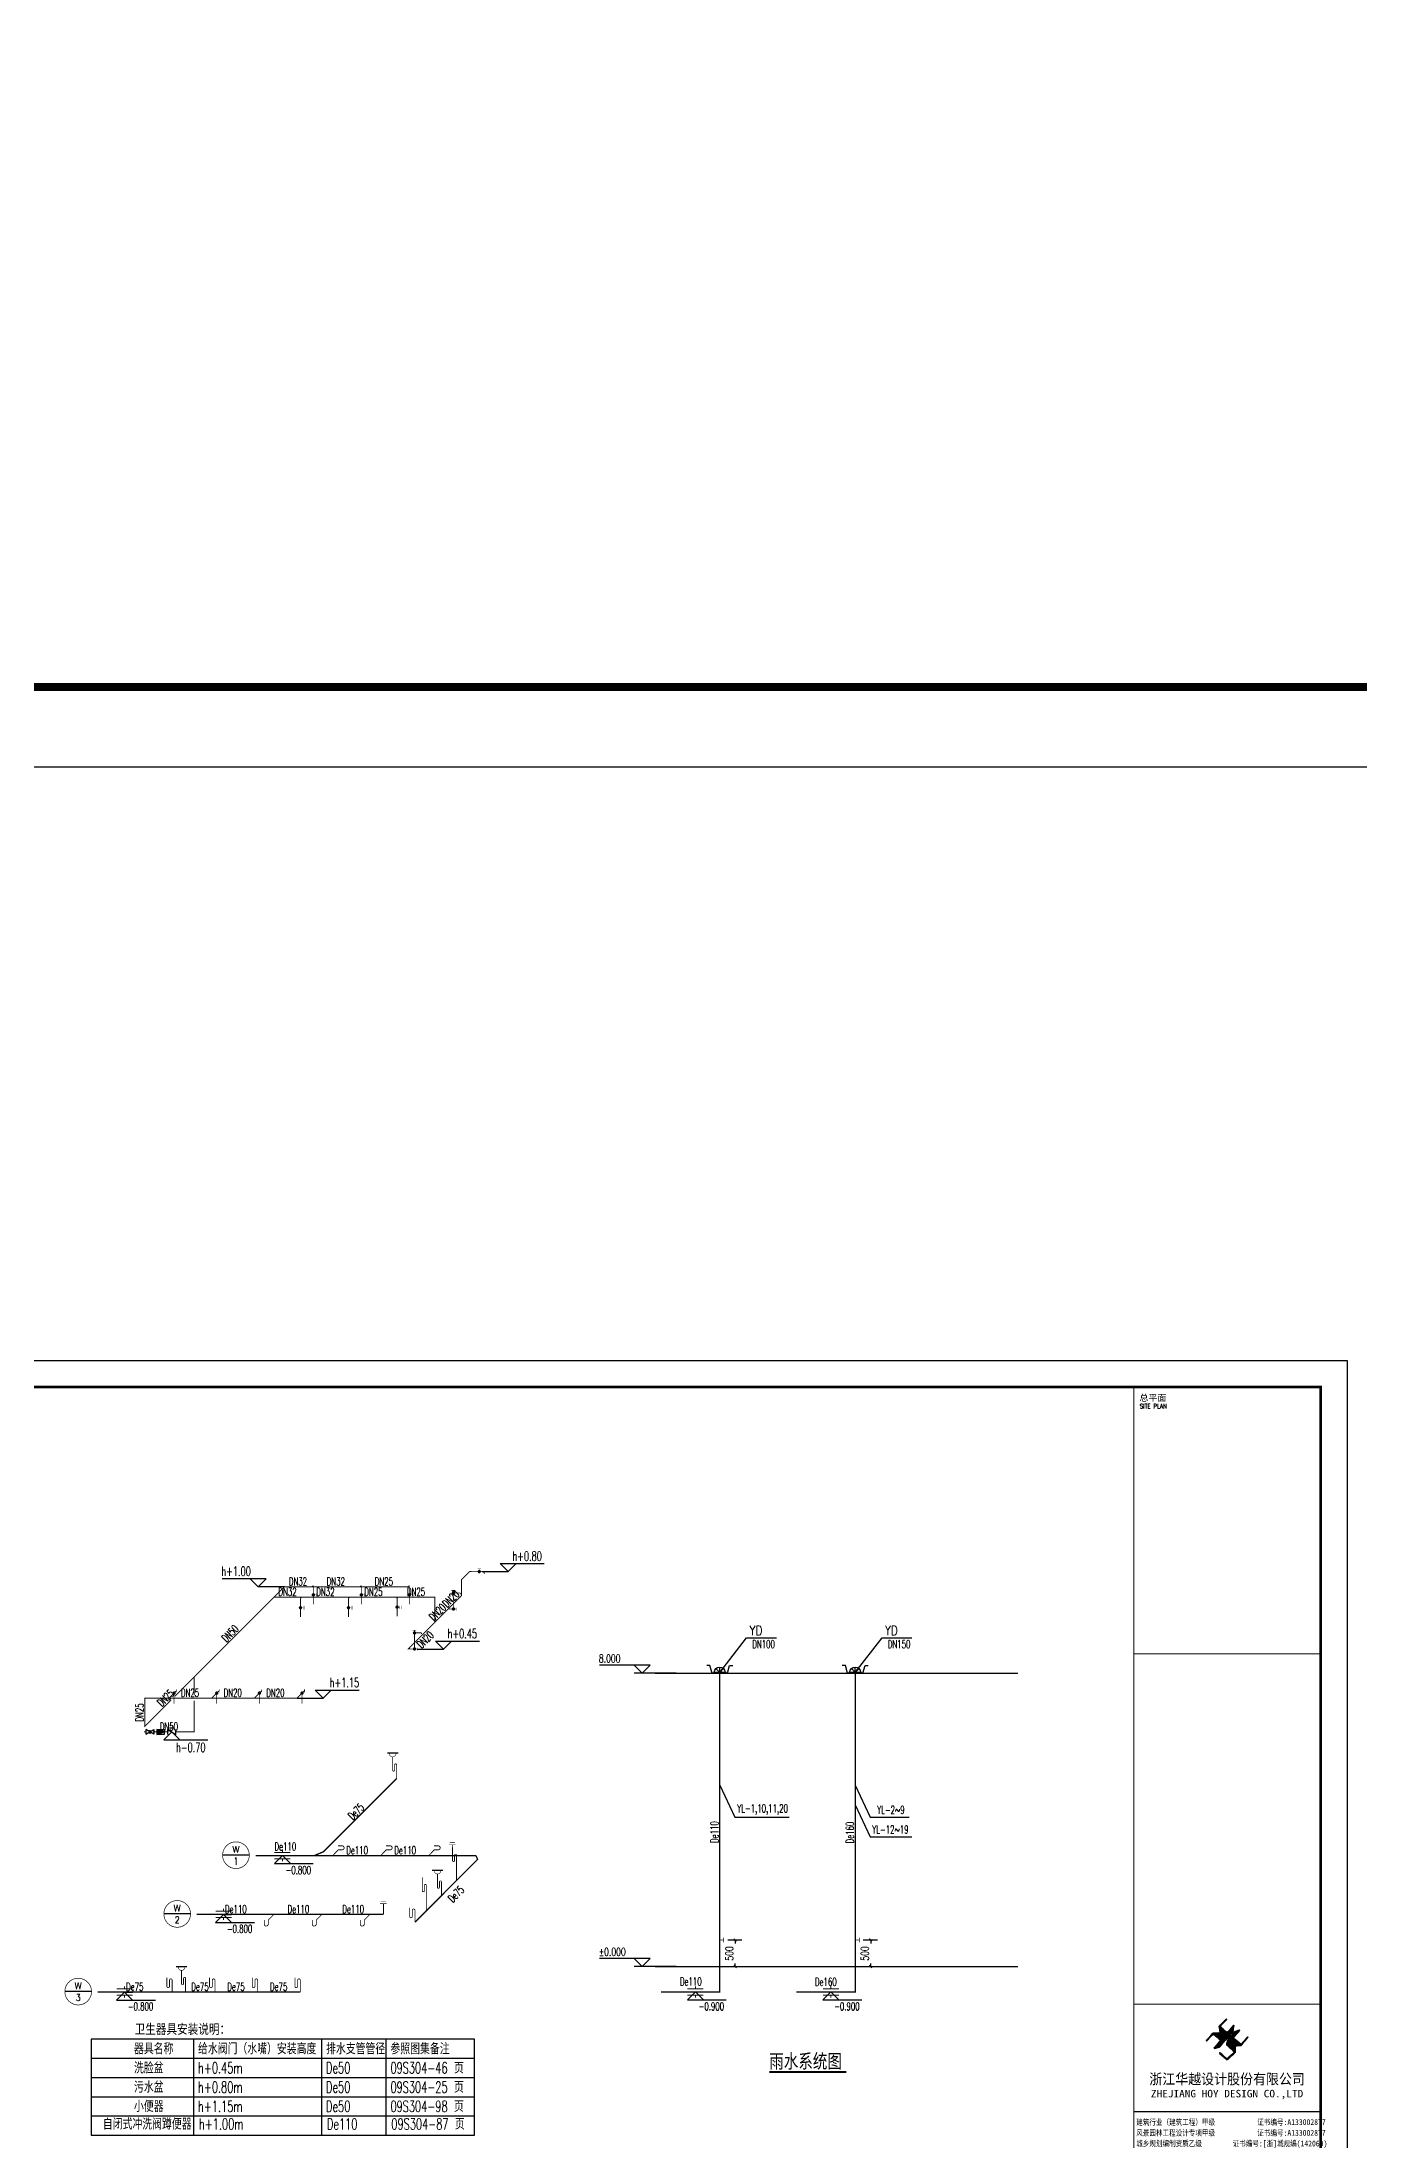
# Model space of a CAD drawing. Extents: x -440213 to 892209, y -122574 to 646408.
# Drawn here: x 777 to 25463, y 184358 to 223688 of the extents above; entities that cross this region are included whole.
import ezdxf
from ezdxf.enums import TextEntityAlignment as Align

# ---------------------------------------------------------------- set-up
doc = ezdxf.new("R2010")
doc.units = 0
doc.header["$LTSCALE"] = 1000
doc.header["$MEASUREMENT"] = 0
doc.layers.get('Defpoints').update_dxf_attribs({"color": 250})
for name, color, linetype in [('0-建筑立面', 255, 'Continuous'), ('DIM_ELEV', 171, 'Continuous'), ('DIM_SYMB', 171, 'Continuous'), ('DIM_污水', 3, 'Continuous'), ('DIM_消防', 3, 'Continuous'), ('DIM_给水', 3, 'Continuous'), ('DIM_雨水', 3, 'Continuous'), ('EQUIP_地漏', 7, 'Continuous'), ('EQUIP_污水', 7, 'Continuous'), ('EQUIP_给水', 7, 'Continuous'), ('EQUIP_雨水斗', 7, 'Continuous'), ('PIPE-污水', 2, 'Continuous'), ('PIPE-给水', 3, 'Continuous'), ('PIPE-雨水', 4, 'Continuous'), ('PUB_TEXT', 7, 'Continuous'), ('PUB_TITLE', 171, 'Continuous'), ('S_WALL', 9, 'Continuous'), ('TEXT_污水', 7, 'Continuous'), ('TEXT_给水', 7, 'Continuous'), ('TEXT_雨水', 7, 'Continuous'), ('TK', 4, 'Continuous'), ('TWT_DIM', 3, 'Continuous'), ('TWT_TAB', 7, 'Continuous'), ('TWT_TEXT', 7, 'Continuous'), ('VALVE_污水', 7, 'Continuous'), ('VALVE_给水', 7, 'Continuous'), ('VALVE_雨水', 7, 'Continuous')]:
    doc.layers.add(name, color=color, linetype=linetype)
doc.styles.add('-宋体', font='', dxfattribs={"width": 0.8})
doc.styles.add('_TCH_DIM', font='SIMPLEX', dxfattribs={"bigfont": 'GBCBIG'})
doc.styles.add('_TCH_DIM_T3', font='SIMPLEX', dxfattribs={"width": 0.705882, "bigfont": 'GBCBIG'})
doc.styles.add('_TWT_CIRCLE', font='COMPLEX', dxfattribs={"width": 1.1, "height": 3, "bigfont": 'HZTXT'})
doc.styles.add('_TWT_DIM_ELE', font='SIMPLEX', dxfattribs={"width": 0.8, "height": 3, "bigfont": 'HZTXT'})
doc.styles.add('_TWT_PIPEDN', font='SIMPLEX', dxfattribs={"width": 0.8, "height": 3, "bigfont": 'HZTXT'})
doc.styles.add('_TWT_SERIAL', font='COMPLEX', dxfattribs={"width": 0.8, "height": 3, "bigfont": 'HZTXT'})
doc.styles.add('HT', font='simhei.ttf', dxfattribs={"width": 0.8})
doc.styles.add('HZ', font='rs', dxfattribs={"width": 0.8, "bigfont": 'hztxt'})
doc.styles.add('ROMANS', font='romans__.ttf', dxfattribs={"width": 0.65, "height": 231.275})
doc.styles.add('TK-LG-B', font='', dxfattribs={"width": 0.75})
doc.styles.add('图签宋体', font='', dxfattribs={"height": 300})
doc.styles.add('图签黑体', font='simhei.ttf', dxfattribs={"height": 550})
doc.styles.get('-宋体').set_extended_font_data('SimSun')
doc.styles.get('TK-LG-B').set_extended_font_data('SimSun')
doc.styles.get('图签宋体').set_extended_font_data('NSimSun')
doc.dimstyles.new('_TWT_ARCH&&50', dxfattribs={"dimtxt": 148.75, "dimasz": 50, "dimexe": 125, "dimexo": 150, "dimgap": 50, "dimtad": 1, "dimdec": 0, "dimzin": 0, "dimdsep": 46, "dimtxsty": '_TCH_DIM_T3', "dimblk": 'ARCHTICK', "dimcen": 0.09, "dimclrt": 7, "dimazin": 2, "dimtfac": 1, "dimtdec": 0, "dimtix": 1, "dimtmove": 2, "dimatfit": 3, "dimfxl": 0, "dimtolj": 1, "dimtzin": 0, "dimarcsym": 0})

# ---------------------------------------------------------------- blocks, each defined once
blk = doc.blocks.new('$ATTACHMENT$00000073')
at = {"const_width": 20}
for points in [[(0, 0), (150, 0)], [(150, 90), (150, -90)]]:
    blk.add_lwpolyline(points, dxfattribs=at)
blk = doc.blocks.new('2012_0718_145648')
at = {"linetype": 'ByBlock'}
for p, q in [((-368, 285), (-487, 285)), ((-288, 0), (-368, 285)), ((-288, 0), (288, 0)), ((-240, 32), (240, 32)), ((0, 32), (-141, 174)), ((0, 32), (0, 232)), ((0, 32), (141, 174)), ((288, 0), (368, 285)), ((368, 285), (487, 285))]:
    blk.add_line(p, q, dxfattribs=at)
blk.add_arc((3, 32), 200, 0, 180, dxfattribs=at)
blk = doc.blocks.new('$VALVE$00000553')
at = {"const_width": 30}
for points in [[(0, 100), (-250, 100), (-250, 100)], [(0, 100), (0, 175)], [(0, 100), (250, 100), (250, 100)], [(-250, -100), (-250, -100), (0, -100)], [(250, -100), (250, -100), (0, -100)], [(0, -175), (0, -100)]]:
    blk.add_lwpolyline(points, dxfattribs=at)
blk = doc.blocks.new('_ArchTick')
at = {"color": 0, "linetype": 'ByBlock', "const_width": 0.4}
blk.add_lwpolyline([(-0.5, -0.5), (0.5, 0.5)], dxfattribs=at)
blk = doc.blocks.new('*D412')
at = {"layer": 'Defpoints', "color": 0}
for p in [(563175, 103100), (563464, 103100), (563175, 102600)]:
    blk.add_point(p, dxfattribs=at)
at = {"layer": 'TWT_DIM', "color": 0, "lineweight": -2}
for p, q in [((563325, 103100), (563589, 103100)), ((563464, 103100), (563464, 103031)), ((563464, 102600), (563464, 102661)), ((563325, 102600), (563589, 102600))]:
    blk.add_line(p, q, dxfattribs=at)
at = {"layer": 'TWT_DIM', "color": 0, "lineweight": -2, "xscale": 50, "yscale": 50, "zscale": 50}
for p, rotation in [((563464, 103100), 90), ((563464, 102600), 270)]:
    blk.add_blockref('_ArchTick', p, dxfattribs=dict(at, rotation=rotation))
at = {"layer": 'TWT_DIM', "color": 7, "insert": (563355, 102846), "char_height": 148.8, "attachment_point": 5, "rotation": 90, "style": '_TCH_DIM_T3'}
blk.add_mtext('\\A1;500', dxfattribs=at)
blk = doc.blocks.new('*D413')
at = {"layer": 'Defpoints', "color": 0}
for p in [(565715, 103100), (566004, 103100), (565715, 102600)]:
    blk.add_point(p, dxfattribs=at)
at = {"layer": 'TWT_DIM', "color": 0, "lineweight": -2}
for p, q in [((565865, 103100), (566129, 103100)), ((566004, 103100), (566004, 103031)), ((566004, 102600), (566004, 102661)), ((565865, 102600), (566129, 102600))]:
    blk.add_line(p, q, dxfattribs=at)
at = {"layer": 'TWT_DIM', "color": 0, "lineweight": -2, "xscale": 50, "yscale": 50, "zscale": 50}
for p, rotation in [((566004, 103100), 90), ((566004, 102600), 270)]:
    blk.add_blockref('_ArchTick', p, dxfattribs=dict(at, rotation=rotation))
at = {"layer": 'TWT_DIM', "color": 7, "insert": (565895, 102846), "char_height": 148.8, "attachment_point": 5, "rotation": 90, "style": '_TCH_DIM_T3'}
blk.add_mtext('\\A1;500', dxfattribs=at)
blk = doc.blocks.new('GeYuanFrame_47761212', base_point=(20.09, 4.53))
at = {"layer": 'TK'}
blk.add_lwpolyline([(20.09, 4.53), (20.09, 598.53), (861.09, 598.53), (861.09, 4.53)], close=True, dxfattribs=at)
at = {"layer": 'TK', "const_width": 1}
blk.add_lwpolyline([(45.09, 588.53), (851.09, 588.53), (851.09, 14.53), (45.09, 14.53)], close=True, dxfattribs=at)
blk = doc.blocks.new('A$C053D6479')
at = {"layer": 'PUB_TITLE'}
h = blk.add_hatch(color=256, dxfattribs=at)
h.dxf.hatch_style = 1
edge = h.paths.add_edge_path()
edge.add_spline(control_points=[(1026, 827), (1105, 920), (1188, 1008), (1266, 1102)], knot_values=[13, 13, 13, 13, 14, 14, 14, 14], degree=3, periodic=0)
edge.add_spline(control_points=[(1266, 1102), (1258, 1111), (1249, 1119), (1239, 1116)], knot_values=[12, 12, 12, 12, 13, 13, 13, 13], degree=3, periodic=0)
edge.add_spline(control_points=[(1239, 1116), (1210, 1107), (1179, 1092), (1144, 1077)], knot_values=[11, 11, 11, 11, 12, 12, 12, 12], degree=3, periodic=0)
edge.add_spline(control_points=[(1144, 1077), (1109, 1063), (1069, 1053), (1047, 1038)], knot_values=[10, 10, 10, 10, 11, 11, 11, 11], degree=3, periodic=0)
edge.add_spline(control_points=[(1047, 1038), (1028, 1026), (1007, 992), (991, 972)], knot_values=[9, 9, 9, 9, 10, 10, 10, 10], degree=3, periodic=0)
edge.add_spline(control_points=[(991, 972), (942, 913), (899, 868), (849, 810)], knot_values=[8, 8, 8, 8, 9, 9, 9, 9], degree=3, periodic=0)
edge.add_spline(control_points=[(849, 810), (842, 801), (822, 776), (822, 775)], knot_values=[7, 7, 7, 7, 8, 8, 8, 8], degree=3, periodic=0)
edge.add_spline(control_points=[(822, 775), (823, 771), (848, 752), (859, 744)], knot_values=[6, 6, 6, 6, 7, 7, 7, 7], degree=3, periodic=0)
edge.add_spline(control_points=[(859, 744), (949, 670), (1035, 592), (1122, 521)], knot_values=[5, 5, 5, 5, 6, 6, 6, 6], degree=3, periodic=0)
edge.add_spline(control_points=[(1122, 521), (1153, 527), (1185, 530), (1217, 533)], knot_values=[4, 4, 4, 4, 5, 5, 5, 5], degree=3, periodic=0)
edge.add_spline(control_points=[(1217, 533), (1246, 535), (1293, 532), (1316, 542)], knot_values=[3, 3, 3, 3, 4, 4, 4, 4], degree=3, periodic=0)
edge.add_spline(control_points=[(1316, 542), (1327, 547), (1338, 565), (1349, 579)], knot_values=[2, 2, 2, 2, 3, 3, 3, 3], degree=3, periodic=0)
edge.add_spline(control_points=[(1349, 579), (1423, 670), (1507, 759), (1572, 848)], knot_values=[1, 1, 1, 1, 2, 2, 2, 2], degree=3, periodic=0)
edge.add_spline(control_points=[(1572, 848), (1564, 852), (1561, 861), (1551, 862)], knot_values=[0, 0, 0, 0, 1, 1, 1, 1], degree=3, periodic=0)
edge.add_spline(control_points=[(1551, 862), (1469, 769), (1393, 671), (1310, 579)], knot_values=[15, 15, 15, 15, 16, 16, 16, 16], degree=3, periodic=0)
edge.add_spline(control_points=[(1310, 579), (1216, 662), (1118, 742), (1026, 827)], knot_values=[14, 14, 14, 14, 15, 15, 15, 15], degree=3, periodic=0)
at = {"layer": 'TK'}
h = blk.add_hatch(color=256, dxfattribs=at)
h.dxf.hatch_style = 2
edge = h.paths.add_edge_path()
edge.add_spline(control_points=[(366, 894), (366, 894), (366, 894), (270, 970), (183, 883), (101, 791), (16, 703), (-18, 714), (9, 735), (28, 755), (103, 838), (192, 930), (266, 1005), (319, 1009), (387, 1005), (442, 1007), (456, 1008), (472, 1011), (485, 1007), (507, 1000), (534, 967), (555, 949), (624, 891), (699, 833), (760, 773), (689, 691), (614, 604), (539, 517), (529, 505), (516, 487), (506, 482), (492, 475), (469, 472), (452, 467), (416, 456), (383, 448), (342, 438), (323, 433), (297, 422), (293, 440), (291, 452), (313, 470), (322, 480), (400, 566), (477, 652), (553, 736), (460, 815), (366, 894)], knot_values=[0, 0, 0, 0, 0.005, 0.01, 1, 1, 1, 2, 2, 2, 3, 3, 3, 4, 4, 4, 5, 5, 5, 6, 6, 6, 7, 7, 7, 8, 8, 8, 9, 9, 9, 10, 10, 10, 11, 11, 11, 12, 12, 12, 13, 13, 13, 14, 14, 14, 15, 15, 15, 15], degree=3, periodic=0)
h = blk.add_hatch(color=256, dxfattribs=at)
h.dxf.hatch_style = 2
edge = h.paths.add_edge_path()
edge.add_spline(control_points=[(728, 856), (728, 856), (728, 856), (719, 864), (651, 922), (580, 978), (514, 1036), (509, 1106), (488, 1176), (479, 1247), (570, 1343), (663, 1436), (758, 1526), (764, 1523), (768, 1518), (774, 1515), (693, 1422), (599, 1343), (520, 1249), (607, 1171), (698, 1096), (789, 1021), (874, 1109), (950, 1206), (1031, 1298), (1066, 1286), (1054, 1262), (1045, 1224), (1036, 1188), (1031, 1158), (1024, 1121), (1020, 1104), (1017, 1085), (1012, 1071), (1004, 1052), (976, 1026), (956, 1003), (906, 946), (866, 899), (814, 839), (806, 829), (789, 806), (787, 806), (777, 804), (728, 856)], knot_values=[0, 0, 0, 0, 0.005, 0.01, 1, 1, 1, 2, 2, 2, 3, 3, 3, 4, 4, 4, 5, 5, 5, 6, 6, 6, 7, 7, 7, 8, 8, 8, 9, 9, 9, 10, 10, 10, 11, 11, 11, 12, 12, 12, 13, 13, 13, 14, 14, 14, 14], degree=3, periodic=0)
h = blk.add_hatch(color=256, dxfattribs=at)
h.dxf.hatch_style = 2
edge = h.paths.add_edge_path()
edge.add_spline(control_points=[(511, 261), (511, 261), (511, 261), (516, 267), (609, 192), (696, 111), (785, 33), (883, 118), (977, 208), (1070, 298), (992, 373), (892, 456), (803, 534), (791, 544), (768, 561), (766, 569), (761, 588), (776, 634), (780, 655), (785, 690), (788, 721), (795, 746), (897, 661), (998, 576), (1097, 490), (1100, 425), (1106, 361), (1107, 294), (1018, 207), (925, 121), (830, 33), (818, 21), (800, 0), (787, 0), (768, -1), (725, 49), (712, 60), (662, 103), (616, 143), (568, 186), (545, 207), (518, 224), (499, 250), (501, 259), (511, 261)], knot_values=[0, 0, 0, 0, 0.005, 0.01, 1, 1, 1, 2, 2, 2, 3, 3, 3, 4, 4, 4, 5, 5, 5, 6, 6, 6, 7, 7, 7, 8, 8, 8, 9, 9, 9, 10, 10, 10, 11, 11, 11, 12, 12, 12, 13, 13, 13, 14, 14, 14, 14], degree=3, periodic=0)
for points, knots in [([(555, 949), (624, 891), (699, 833), (760, 773), (689, 691), (614, 604), (539, 517), (529, 505), (516, 487), (506, 482), (492, 475), (469, 472), (452, 467), (416, 456), (383, 448), (342, 438), (323, 433), (297, 422), (293, 440), (291, 452), (313, 470), (322, 480), (400, 566), (477, 652), (553, 736), (460, 815), (366, 894), (270, 970), (183, 883), (101, 791), (16, 703), (-18, 714), (9, 735), (28, 755), (103, 838), (192, 930), (266, 1005), (319, 1009), (387, 1005), (442, 1007), (456, 1008), (472, 1011), (485, 1007), (507, 1000), (534, 967), (555, 949)], [0, 0, 0, 0, 1, 1, 1, 2, 2, 2, 3, 3, 3, 4, 4, 4, 5, 5, 5, 6, 6, 6, 7, 7, 7, 8, 8, 8, 9, 9, 9, 10, 10, 10, 11, 11, 11, 12, 12, 12, 13, 13, 13, 14, 14, 14, 15, 15, 15, 15]), ([(1031, 1298), (1066, 1286), (1054, 1262), (1045, 1224), (1036, 1188), (1031, 1158), (1024, 1121), (1020, 1104), (1017, 1085), (1012, 1071), (1004, 1052), (976, 1026), (956, 1003), (906, 946), (866, 899), (814, 839), (806, 829), (789, 806), (787, 806), (777, 804), (728, 856), (719, 864), (651, 922), (580, 978), (514, 1036), (509, 1106), (488, 1176), (479, 1247), (570, 1343), (663, 1436), (758, 1526), (764, 1523), (768, 1518), (774, 1515), (693, 1422), (599, 1343), (520, 1249), (607, 1171), (698, 1096), (789, 1021), (874, 1109), (950, 1206), (1031, 1298)], [0, 0, 0, 0, 1, 1, 1, 2, 2, 2, 3, 3, 3, 4, 4, 4, 5, 5, 5, 6, 6, 6, 7, 7, 7, 8, 8, 8, 9, 9, 9, 10, 10, 10, 11, 11, 11, 12, 12, 12, 13, 13, 13, 14, 14, 14, 14]), ([(1551, 862), (1561, 861), (1564, 852), (1572, 848), (1507, 759), (1423, 670), (1349, 579), (1338, 565), (1327, 547), (1316, 542), (1293, 532), (1246, 535), (1217, 533), (1185, 530), (1153, 527), (1122, 521), (1035, 592), (949, 670), (859, 744), (848, 752), (823, 771), (822, 775), (822, 776), (842, 801), (849, 810), (899, 868), (942, 913), (991, 972), (1007, 992), (1028, 1026), (1047, 1038), (1069, 1053), (1109, 1063), (1144, 1077), (1179, 1092), (1210, 1107), (1239, 1116), (1249, 1119), (1258, 1111), (1266, 1102), (1188, 1008), (1105, 920), (1026, 827), (1118, 742), (1216, 662), (1310, 579), (1393, 671), (1469, 769), (1551, 862)], [0, 0, 0, 0, 1, 1, 1, 2, 2, 2, 3, 3, 3, 4, 4, 4, 5, 5, 5, 6, 6, 6, 7, 7, 7, 8, 8, 8, 9, 9, 9, 10, 10, 10, 11, 11, 11, 12, 12, 12, 13, 13, 13, 14, 14, 14, 15, 15, 15, 16, 16, 16, 16]), ([(1097, 490), (1100, 425), (1106, 361), (1107, 294), (1018, 207), (925, 121), (830, 33), (818, 21), (800, 0), (787, 0), (768, -1), (725, 49), (712, 60), (662, 103), (616, 143), (568, 186), (545, 207), (518, 224), (499, 250), (501, 259), (511, 261), (516, 267), (609, 192), (696, 111), (785, 33), (883, 118), (977, 208), (1070, 298), (992, 373), (892, 456), (803, 534), (791, 544), (768, 561), (766, 569), (761, 588), (776, 634), (780, 655), (785, 690), (788, 721), (795, 746), (897, 661), (998, 576), (1097, 490)], [0, 0, 0, 0, 1, 1, 1, 2, 2, 2, 3, 3, 3, 4, 4, 4, 5, 5, 5, 6, 6, 6, 7, 7, 7, 8, 8, 8, 9, 9, 9, 10, 10, 10, 11, 11, 11, 12, 12, 12, 13, 13, 13, 14, 14, 14, 14])]:
    blk.add_open_spline(points, degree=3, knots=knots, dxfattribs=at)
blk = doc.blocks.new('GeYuanFrame_33735263', base_point=(20.09, 4.53))
at = {"layer": 'TK'}
blk.add_line((781.09, 316.93), (851.09, 316.93), dxfattribs=at)
blk.add_lwpolyline([(20.09, 4.53), (20.09, 598.53), (861.09, 598.53), (861.09, 4.53)], close=True, dxfattribs=at)
at = {"layer": 'TK', "const_width": 1}
blk.add_lwpolyline([(45.09, 588.53), (851.09, 588.53), (851.09, 14.53), (45.09, 14.53)], close=True, dxfattribs=at)
at = {"layer": 'TK'}
for points, const_width in [([(781.09, 588.53), (781.09, 14.53)], 0.4), ([(781.09, 488.5), (851.09, 488.5)], 0.35), ([(781.09, 357.14), (851.09, 357.14)], 0.35)]:
    blk.add_lwpolyline(points, dxfattribs=dict(at, const_width=const_width))
at = {"layer": 'PUB_TITLE', "xscale": 0.01000000000021828, "yscale": 0.01000000000021828, "zscale": 0.01}
blk.add_blockref('A$C053D6479', (808.19, 336.27), dxfattribs=at)
at = {"layer": 'TK', "style": '图签宋体'}
blk.add_text('总平面', height=2.4, dxfattribs=at).set_placement((783.23, 583.28))
at = {"layer": 'TK'}
for s, height, style, width, p in [('SITE PLAN', 1.697, 'ROMANS', 0.76, (783.35, 580.49)), ('建筑行业（建筑工程）甲级           证书编号:A133002877', 2.2, '-宋体', 0.8, (782, 311.83)), ('风景园林工程设计专项甲级           证书编号:A133002877', 2.2, '-宋体', 0.8, (782, 307.81)), ('城乡规划编制资质乙级        证书编号:[浙]城规编(142069)', 2.2, '-宋体', 0.8, (782, 303.82))]:
    blk.add_text(s, height=height, dxfattribs=dict(at, style=style, width=width)).set_placement(p)
for s, height, style, width, p in [('浙江华越设计股份有限公司', 3.96, 'HT', 0.9, (816.07, 329.16)), ('ZHEJIANG HOY DESIGN CO.,LTD', 2.8, '图签黑体', 1.11, (816.06, 323.29))]:
    blk.add_text(s, height=height, dxfattribs=dict(at, style=style, width=width)).set_placement(p, align=Align.MIDDLE)
blk = doc.blocks.new('$TWTSYS$00000005')
at = {"const_width": 30}
blk.add_lwpolyline([(0, 0), (400, 0, -0.443942), (486, -95, 1.105826)], format="xyb", dxfattribs=at)
at = {"const_width": 15}
for points in [[(231, 100), (359, 100)], [(296, 0), (296, 100)]]:
    blk.add_lwpolyline(points, dxfattribs=at)
at = {"const_width": 62.5}
blk.add_lwpolyline([(265, 0, 1), (327, 0, 1)], format="xyb", close=True, dxfattribs=at)
at = {"style": 'HZ', "width": 0.7, "flags": 1}
for tag in ['UNIT', 'WHAT', 'SPEC']:
    blk.add_attdef(tag, (0, 0), '', height=0.0001, dxfattribs=at)
blk = doc.blocks.new('$VALVE$00000296')
for points in [[(-125, 72), (-125, -72), (125, 72), (125, -72), (-125, 72)], [(0, 60), (0, -64)]]:
    blk.add_lwpolyline(points)
for p in [(-125, 0), (125, 0)]:
    blk.add_point(p)
blk = doc.blocks.new('$VALVE$00000752')
for p, q in [((-112.5, 75), (112.5, 75)), ((112.5, 75), (112.5, -75)), ((112.5, -75), (-112.5, -75))]:
    blk.add_line(p, q)
blk.add_lwpolyline([(-112.5, -75), (112.5, 0), (-112.5, 75)], close=True)
for p in [(-112.5, 0), (112.5, 0)]:
    blk.add_point(p)
blk.add_solid([(-112.5, 75), (112.5, 0), (-112.5, -75)])
blk = doc.blocks.new('$VALVE$00000315')
blk.add_line((-75, 125), (75, 125))
blk.add_lwpolyline([(-125, -75), (-125, 75), (125, -75), (125, 75)])
for p in [(-125, 0), (125, 0)]:
    blk.add_point(p)
blk.add_solid([(0, 125), (0, 150), (75, 125)])
blk = doc.blocks.new('$TWTSYS$00000411')
blk.add_line((53, 944), (-347, 944))
for points, const_width in [([(-25, 944, -1.067664), (-275, 944)], 20), ([(0, 0), (0, 512, 1), (-75, 512), (-75, 312, -1), (-150, 312), (-150, 810)], 30)]:
    blk.add_lwpolyline(points, format="xyb", dxfattribs=dict(const_width=const_width))
at = {"style": 'HZ', "flags": 1}
for tag in ['UNIT', 'SPEC', 'WHAT']:
    blk.add_attdef(tag, (-150, 810), '', height=0.001, dxfattribs=at)
blk = doc.blocks.new('$TWTSYS$00000086')
at = {"const_width": 30}
blk.add_lwpolyline([(0, 0), (0, 946, 1), (-75, 946), (-75, 746, -1), (-150, 746), (-150, 1244)], format="xyb", dxfattribs=at)
blk = doc.blocks.new('$TWTSYS$00000410')
blk.add_line((53, 944), (-347, 944))
for points, const_width in [([(-25, 944, -1.067664), (-275, 944)], 20), ([(0, 0), (0, 512, 1), (-75, 512), (-75, 312, -1), (-150, 312), (-150, 810)], 30)]:
    blk.add_lwpolyline(points, format="xyb", dxfattribs=dict(const_width=const_width))
at = {"style": 'HZ', "flags": 1}
for tag in ['UNIT', 'SPEC', 'WHAT']:
    blk.add_attdef(tag, (-150, 810), '', height=0.001, dxfattribs=at)
blk = doc.blocks.new('$TWTSYS$00000087')
at = {"const_width": 30}
blk.add_lwpolyline([(0, 0), (0, 456, 0.75), (-100, 456), (-100, 202, -0.75), (-200, 202), (-200, 540)], format="xyb", dxfattribs=at)
blk = doc.blocks.new('$TWTSYS$00000088')
at = {"const_width": 30}
blk.add_lwpolyline([(0, 0), (-212, -212), (-212, -362, -1), (-362, -362), (-362, -207)], format="xyb", dxfattribs=at)
blk = doc.blocks.new('$ATTACHMENT$00000189')
for points, const_width in [([(-170, 602), (-420, 602), (-439, 553)], 30), ([(0, 0), (-273, 0)], 30), ([(-273, 54), (-273, -66)], 15), ([(-92, 700), (-242, 700)], 15), ([(-170, 702), (-170, 0)], 30)]:
    blk.add_lwpolyline(points, dxfattribs=dict(const_width=const_width))
at = {"const_width": 62.5}
for points in [[(-138, 602, -1), (-201, 602, -1)], [(-138, 2, -1), (-201, 2, -1)]]:
    blk.add_lwpolyline(points, format="xyb", close=True, dxfattribs=at)
at = {"style": 'HZ', "width": 0.7, "flags": 1}
for tag in ['UNIT', 'SPEC', 'WHAT']:
    blk.add_attdef(tag, (0, 0), '', height=0.0001, dxfattribs=at)
blk = doc.blocks.new('$ATTACHMENT$00000130')
for points, const_width in [([(0, 0), (219, 219)], 30), ([(123, 123), (123, -277)], 30), ([(219, 279), (219, 150)], 15)]:
    blk.add_lwpolyline(points, dxfattribs=dict(const_width=const_width))
at = {"const_width": 62.5}
blk.add_lwpolyline([(154, 123, -1), (92, 123, -1)], format="xyb", close=True, dxfattribs=at)
at = {"style": 'HZ', "width": 0.7, "flags": 1}
for tag in ['UNIT', 'SPEC', 'WHAT']:
    blk.add_attdef(tag, (0, 0), '', height=0.001, dxfattribs=at)
blk = doc.blocks.new('$TWTSYS$00000426')
for points, const_width in [([(-125, 407), (125, 407)], 20), ([(-100, 500), (100, 500)], 20), ([(0, 407), (0, 0)], 30)]:
    blk.add_lwpolyline(points, dxfattribs=dict(const_width=const_width))
at = {"style": 'HZ', "width": 0.7, "flags": 1}
for tag in ['UNIT', 'SPEC', 'WHAT']:
    blk.add_attdef(tag, (0, 0), '', height=0.001, dxfattribs=at)
blk = doc.blocks.new('$ATTACHMENT$00000131')
for points, const_width in [([(0, 0), (0, -700)], 30), ([(0, -350), (100, -350)], 10), ([(100, -290), (100, -420)], 15), ([(150, -290), (150, -420)], 15)]:
    blk.add_lwpolyline(points, dxfattribs=dict(const_width=const_width))
at = {"const_width": 62.5}
blk.add_lwpolyline([(-1, -380, 1), (-1, -317, 1)], format="xyb", close=True, dxfattribs=at)
blk = doc.blocks.new('243254')
at = {"layer": 'PIPE-雨水'}
for points in [[(563174.9, 102124.6), (563187.4, 102124.6), (563187.4, 102112.1)], [(565714.9, 102124.6), (565727.4, 102124.6), (565727.4, 102112.1)]]:
    blk.add_hatch(color=256, dxfattribs=at).paths.add_polyline_path(points)
at = {"layer": 'PIPE-雨水', "linetype": 'Continuous'}
for points in [[(563174.9, 102124.6), (563174.9, 102112.1), (563187.4, 102112.1)], [(565714.9, 102124.6), (565714.9, 102112.1), (565727.4, 102112.1)]]:
    blk.add_hatch(color=256, dxfattribs=at).paths.add_polyline_path(points)
at = {"layer": 'DIM_ELEV'}
for p, q in [((561873.8, 108249.6), (560923.8, 108249.6)), ((561723.8, 108099.6), (561573.8, 108249.6)), ((561723.8, 108099.6), (561873.8, 108249.6)), ((562355, 108099.6), (561573.8, 108099.6)), ((561873.8, 102749.6), (560923.8, 102749.6)), ((561723.8, 102599.6), (561573.8, 102749.6)), ((561723.8, 102599.6), (561873.8, 102749.6)), ((562355, 102599.6), (561573.8, 102599.6))]:
    blk.add_line(p, q, dxfattribs=at)
at = {"layer": 'DIM_SYMB', "const_width": 35}
blk.add_lwpolyline([(564104.1, 100624.7), (565545.3, 100624.7)], dxfattribs=at)
at = {"layer": 'DIM_雨水'}
for p, q in [((563174.9, 108115.7), (563678, 108764.4)), ((563678, 108764.4), (564235.6, 108764.4)), ((565714.9, 108115.7), (566218, 108764.4)), ((566218, 108764.4), (566775.6, 108764.4)), ((563174.9, 105998.2), (563456.5, 105402.6)), ((565714.9, 105998.2), (565996.4, 105402.6)), ((565714.9, 105631), (565996.4, 105035.5)), ((563456.5, 105402.6), (564475.2, 105402.6)), ((565996.4, 105402.6), (566727.2, 105402.6)), ((565996.4, 105035.5), (566773.1, 105035.5)), ((562719.2, 102124.6), (562569.2, 101974.6)), ((562569.2, 101974.6), (563297.5, 101974.6)), ((562695.2, 102124.6), (562869.2, 102124.6)), ((562719.2, 102124.6), (562869.2, 101974.6)), ((565259.2, 102124.6), (565109.2, 101974.6)), ((565109.2, 101974.6), (565837.5, 101974.6)), ((565235.2, 102124.6), (565409.2, 102124.6)), ((565259.2, 102124.6), (565409.2, 101974.6))]:
    blk.add_line(p, q, dxfattribs=at)
at = {"layer": 'PIPE-雨水', "ltscale": 0.25, "const_width": 25}
for points in [[(563174.9, 108099.6), (563174.9, 102124.6)], [(565714.9, 108099.6), (565714.9, 102124.6)]]:
    blk.add_lwpolyline(points, dxfattribs=at)
at = {"layer": 'PIPE-雨水', "linetype": 'Continuous', "ltscale": 0.5, "const_width": 25}
for points in [[(563174.9, 102124.6), (562071.7, 102124.6)], [(565714.9, 102124.6), (564611.7, 102124.6)]]:
    blk.add_lwpolyline(points, dxfattribs=at)
at = {"layer": 'S_WALL'}
for p, q in [((561964.4, 108099.6), (568759.7, 108099.6)), ((561964.4, 102599.6), (568759.7, 102599.6))]:
    blk.add_line(p, q, dxfattribs=at)
at = {"layer": 'EQUIP_污水', "xscale": 0.5, "yscale": 0.5, "zscale": 0.5}
for p in [(563174.9, 103099.6), (565714.9, 103099.6)]:
    blk.add_blockref('$ATTACHMENT$00000073', p, dxfattribs=at)
at = {"layer": 'EQUIP_雨水斗', "linetype": 'ByBlock', "xscale": -0.5, "yscale": 0.5, "zscale": 0.5}
for p in [(563174.9, 108099.6), (565714.9, 108099.6)]:
    blk.add_blockref('2012_0718_145648', p, dxfattribs=at)
at = {"layer": 'VALVE_雨水', "xscale": -0.6, "yscale": 0.6, "zscale": 0.6, "rotation": 180}
for p in [(562719.2, 102124.6), (565259.2, 102124.6)]:
    blk.add_blockref('$VALVE$00000553', p, dxfattribs=at)
at = {"layer": 'PUB_TEXT'}
for s, height, style, width, p in [('8.000', 148.75, '_TCH_DIM', 0.705882, (560908.8, 108302.1)), ('%%P0.000', 148.75, '_TCH_DIM', 0.705882, (560908.8, 102802.1)), ('雨水系统图', 265.82, 'TK-LG-B', 0.75, (564104.1, 100694.7))]:
    blk.add_text(s, height=height, dxfattribs=dict(at, style=style, width=width)).set_placement(p)
at = {"layer": 'TEXT_雨水', "style": '_TWT_PIPEDN', "width": 0.64}
for s, p in [('De110', (563149.9, 104917.8)), ('De160', (565689.9, 104908.6))]:
    blk.add_text(s, height=150, rotation=90, dxfattribs=at).set_placement(p)
at = {"layer": 'TEXT_雨水', "linetype": 'Continuous', "style": '_TWT_PIPEDN', "width": 0.64}
for s, p in [('De110', (562429, 102246.2)), ('De160', (564959.8, 102240))]:
    blk.add_text(s, height=150, dxfattribs=at).set_placement(p)
at = {"layer": 'TWT_TEXT'}
for s, height, style, width, p in [('YD', 180, '_TWT_PIPEDN', 0.8, (563733, 108810.9)), ('YD', 180, '_TWT_PIPEDN', 0.8, (566272.9, 108810.9)), ('DN100', 150, '_TWT_PIPEDN', 0.64, (563784.8, 108569.5)), ('DN150', 150, '_TWT_PIPEDN', 0.64, (566324.7, 108569.5)), ('YL-1,10,11,20', 150, '_TWT_SERIAL', 0.64, (563503.5, 105491.2)), ('YL-2~9', 150, '_TWT_SERIAL', 0.64, (566125.8, 105462.6)), ('YL-12~19', 150, '_TWT_SERIAL', 0.64, (566034.5, 105095.5)), ('-0.900', 150, '_TWT_DIM_ELE', 0.64, (562779.6, 101779.6)), ('-0.900', 150, '_TWT_DIM_ELE', 0.64, (565319.6, 101779.6))]:
    blk.add_text(s, height=height, dxfattribs=dict(at, style=style, width=width)).set_placement(p)
at = {"layer": 'TWT_DIM'}
for base, p1, p2, picture, middle in [((563464.2, 103099.6), (563174.9, 102599.6), (563174.9, 103099.6), '*D412', (563355, 102846.2)), ((566004.2, 103099.6), (565714.9, 102599.6), (565714.9, 103099.6), '*D413', (565894.9, 102846.2))]:
    dim = blk.add_linear_dim(base=base, p1=p1, p2=p2, angle=90, dimstyle='_TWT_ARCH&&50', dxfattribs=at)
    dim.commit()
    dim.dimension.update_dxf_attribs({"geometry": picture, "text_midpoint": middle, "dimtype": 161})

msp = doc.modelspace()

# ---------------------------------------------------------------- hatches: boundary and pattern name
at = {"layer": 'PIPE-污水', "linetype": 'Continuous'}
for points in [[(8942.5, 189618.3), (8954, 189623.1), (8957.2, 189615.4)], [(8942.5, 189618.3), (8951.3, 189609.5), (8957.2, 189615.4)]]:
    msp.add_hatch(color=256, dxfattribs=at).paths.add_polyline_path(points)
at = {"layer": 'PIPE-给水', "linetype": 'Continuous'}
for points in [[(5320.5, 194729.1), (5314.3, 194735.3), (5316.8, 194737.8)], [(5320.5, 194729.1), (5320.5, 194737.8), (5316.8, 194737.8)], [(7641, 194729.1), (7641, 194720.3), (7644.7, 194720.3)], [(7641, 194729.1), (7647.2, 194722.9), (7644.7, 194720.3)], [(8641.3, 194861), (8635.1, 194867.2), (8632.5, 194864.6)], [(8641.3, 194861), (8632.5, 194861), (8632.5, 194864.6)], [(8142.1, 194534), (8142.1, 194542.8), (8150.9, 194542.8)], [(8142.1, 194534), (8150.9, 194534), (8150.9, 194542.8)], [(8641.3, 194561.7), (8650, 194561.7), (8650, 194558.1)], [(8641.3, 194561.7), (8647.4, 194555.6), (8650, 194558.1)], [(7643, 193563.7), (7636.8, 193569.9), (7621.9, 193554.9)], [(7643, 193563.7), (7643, 193554.9), (7621.9, 193554.9)], [(2706.4, 192641.7), (2706.4, 192650.4), (2697.7, 192650.4)], [(2706.4, 192641.7), (2697.7, 192641.7), (2697.7, 192650.4)], [(5558.1, 192641.7), (5558.1, 192632.9), (5561.8, 192632.9)], [(5558.1, 192641.7), (5564.3, 192635.5), (5561.8, 192632.9)], [(2706.4, 192115), (2712.6, 192108.8), (2697.7, 192093.9)], [(2706.4, 192115), (2697.7, 192115), (2697.7, 192093.9)], [(3631.1, 192007.9), (3631.1, 191999.1), (3639.9, 191999.1)], [(3631.1, 192007.9), (3639.9, 192007.9), (3639.9, 191999.1)]]:
    msp.add_hatch(color=256, dxfattribs=at).paths.add_polyline_path(points)

# ---------------------------------------------------------------- linework, layer by layer
at = {"color": 3}
for p, q in [((5320.5, 194729.1), (4829.5, 194729.1)), ((9025.7, 195013.5), (9516.7, 195013.5)), ((7811.3, 193560.9), (8302.3, 193560.9)), ((5558.1, 192641.7), (6049.1, 192641.7))]:
    msp.add_line(p, q, dxfattribs=at)
at = {"layer": 'DIM_污水'}
for p, q in [((5283.2, 189689), (5133.2, 189539)), ((5259.9, 189689), (5433.2, 189689)), ((5283.2, 189689), (5433.2, 189539)), ((5133.2, 189539), (5861.5, 189539)), ((4182, 188587.9), (4032, 188437.9)), ((4032, 188437.9), (4760.3, 188437.9)), ((4158.8, 188587.9), (4332, 188587.9)), ((4182, 188587.9), (4332, 188437.9)), ((2326.3, 187132.2), (2176.3, 186982.2)), ((2176.3, 186982.2), (2904.6, 186982.2)), ((2303, 187132.2), (2476.3, 187132.2)), ((2326.3, 187132.2), (2476.3, 186982.2))]:
    msp.add_line(p, q, dxfattribs=at)
at = {"layer": 'DIM_消防'}
for p, q in [((4663.1, 189697.7), (4163.1, 189697.7)), ((3562, 188596.6), (3062, 188596.6)), ((1706.2, 187140.8), (1206.2, 187140.8))]:
    msp.add_line(p, q, dxfattribs=at)
at = {"layer": 'DIM_消防', "const_width": 12.5}
for points in [[(4663.1, 189697.7, 1), (4163.1, 189697.7, 1)], [(3562, 188596.6, 1), (3062, 188596.6, 1)], [(1706.2, 187140.8, 1), (1206.2, 187140.8, 1)]]:
    msp.add_lwpolyline(points, format="xyb", close=True, dxfattribs=at)
at = {"layer": 'DIM_给水'}
for p, q in [((9516.7, 195013.5), (9366.7, 195163.5)), ((9366.7, 195163.5), (10191.3, 195163.5)), ((9516.7, 195013.5), (9666.7, 195163.5)), ((4979.5, 194879.1), (4154.9, 194879.1)), ((4829.5, 194729.1), (4679.5, 194879.1)), ((4829.5, 194729.1), (4979.5, 194879.1)), ((8302.3, 193560.9), (8152.3, 193710.9)), ((8152.3, 193710.9), (8976.9, 193710.9)), ((8302.3, 193560.9), (8452.3, 193710.9)), ((6049.1, 192641.7), (5899.1, 192791.7)), ((5899.1, 192791.7), (6723.7, 192791.7)), ((6049.1, 192641.7), (6199.1, 192791.7)), ((3212.1, 192007.9), (3062.1, 191857.9)), ((3212.1, 192007.9), (3362.1, 191857.9)), ((3062.1, 191857.9), (3886.7, 191857.9))]:
    msp.add_line(p, q, dxfattribs=at)
at = {"layer": 'PIPE-污水', "linetype": 'Continuous', "ltscale": 0.5, "const_width": 25}
for points in [[(6049.9, 189759.7), (7425.5, 191135.3)], [(5879.2, 189689), (4780.2, 189689)], [(6049.9, 189759.7), (5879.2, 189689)], [(6225.5, 189689), (5879.2, 189689)], [(7125.5, 189689), (6225.5, 189689)], [(8025.5, 189689), (7125.5, 189689)], [(7767.6, 188442.1), (8942.5, 189618.3)], [(8469.3, 189689), (8025.5, 189689)], [(8913.2, 189689), (8469.3, 189689)], [(8913.2, 189689), (8942.5, 189618.3)], [(5124.4, 188587.9), (3679, 188587.9)], [(6024.4, 188587.9), (5124.4, 188587.9)], [(7178.3, 188586.9), (6024.4, 188587.9)], [(3218.6, 187132.2), (1823.3, 187132.2)], [(3468.6, 187132.2), (3218.6, 187132.2)], [(4018.6, 187132.2), (3468.6, 187132.2)], [(4818.6, 187132.2), (4018.6, 187132.2)], [(5618.6, 187132.2), (4818.6, 187132.2)]]:
    msp.add_lwpolyline(points, dxfattribs=at)
at = {"layer": 'PIPE-给水', "linetype": 'Continuous', "ltscale": 0.5, "const_width": 17.5}
for points in [[(5320.5, 194729.1), (5125.4, 194534)], [(5320.5, 194729.1), (5841.1, 194729.1)], [(5841.1, 194729.1), (5864.3, 194752.3)], [(5841.1, 194729.1), (6741.1, 194729.1)], [(6741.1, 194729.1), (6764.3, 194752.3)], [(6741.1, 194729.1), (7641, 194729.1)], [(7641, 194729.1), (7664.3, 194752.3)], [(8641.3, 194861), (8793.9, 195013.5)], [(8641.3, 194561.7), (8641.3, 194861)], [(8825.7, 195013.5), (8793.9, 195013.5)], [(5125.4, 194534), (3631.1, 193039.7)], [(5125.4, 194534), (5646, 194534)], [(5646, 194534), (5622.8, 194510.8)], [(5646, 194534), (6546, 194534)], [(6546, 194534), (6522.8, 194510.8)], [(6546, 194534), (7446, 194534)], [(7434.4, 194522.4), (7422.8, 194510.8)], [(7446, 194534), (7434.4, 194522.4)], [(7446, 194534), (8142.1, 194534)], [(8142.1, 194062.7), (8142.1, 194534)], [(8142.1, 194062.7), (8391.7, 194312.2)], [(8391.7, 194312.2), (8641.3, 194561.7)], [(8404.2, 194312.2), (8391.7, 194312.2)], [(7643, 193563.7), (8142.1, 194062.7)], [(7674.8, 193563.7), (7643, 193563.7)], [(3631.1, 193039.7), (3268.4, 192677)], [(3631.1, 193039.7), (3631.1, 192691.7)], [(2706.4, 192641.7), (3158.1, 192641.7)], [(2706.4, 192115), (2706.4, 192641.7)], [(3197.7, 192606.3), (2706.4, 192115)], [(3158.1, 192641.7), (3191.2, 192674.7)], [(3158.1, 192641.7), (3958.1, 192641.7)], [(3631.1, 192591.7), (3631.1, 192007.9)], [(3958.1, 192641.7), (3991.2, 192674.7)], [(3958.1, 192641.7), (4758.1, 192641.7)], [(4758.1, 192641.7), (4791.2, 192674.7)], [(4758.1, 192641.7), (5558.1, 192641.7)], [(5558.1, 192641.7), (5591.2, 192674.7)], [(2692.7, 192007.9), (2724.7, 192007.9)], [(2874.7, 192007.9), (2930.4, 192007.9)], [(3065.4, 192007.9), (3137.1, 192007.9)], [(3287.1, 192007.9), (3631.1, 192007.9)]]:
    msp.add_lwpolyline(points, dxfattribs=at)
at = {"layer": 'TWT_TAB'}
msp.add_lwpolyline([(1696.8, 184449.7), (8887.3, 184449.7), (8887.3, 186249.7), (1696.8, 186249.7)], close=True, dxfattribs=at)
for points in [[(3618, 186249.7), (3618, 184449.7)], [(6018, 186249.7), (6018, 184449.7)], [(7224.8, 186249.7), (7224.8, 184449.7)], [(1696.8, 185889.7), (8887.3, 185889.7)], [(1696.8, 185529.7), (8887.3, 185529.7)], [(1696.8, 185169.7), (8887.3, 185169.7)], [(1696.8, 184809.7), (8887.3, 184809.7)], [(1696.8, 184449.7), (8887.3, 184449.7)]]:
    msp.add_lwpolyline(points, dxfattribs=at)

# ---------------------------------------------------------------- block references
at = {"layer": '0-建筑立面'}
for name, p, xscale, yscale, zscale in [('GeYuanFrame_47761212', (-16808.6, 210095.1), 150, 150, 150), ('GeYuanFrame_33735263', (-16808.6, 169273.5), 50, 50, 50)]:
    msp.add_blockref(name, p, dxfattribs=dict(at, xscale=xscale, yscale=yscale, zscale=zscale))
at = {"layer": 'EQUIP_地漏', "xscale": 0.5, "yscale": 0.5, "zscale": 0.5}
for name, p in [('$TWTSYS$00000410', (7425.5, 191135.3)), ('$TWTSYS$00000411', (8264.6, 188940.4)), ('$TWTSYS$00000410', (3468.6, 187132.2))]:
    msp.add_blockref(name, p, dxfattribs=at)
at = {"layer": 'EQUIP_污水', "xscale": 0.5, "yscale": -0.5, "zscale": 0.5, "rotation": 271.0540571672906}
for p in [(6225.5, 189689), (7125.5, 189689), (8025.5, 189689)]:
    msp.add_blockref('$TWTSYS$00000088', p, dxfattribs=at)
at = {"layer": 'EQUIP_污水', "xscale": 0.5, "yscale": 0.5, "zscale": 0.5}
for name, p in [('$TWTSYS$00000426', (8469.3, 189689)), ('$TWTSYS$00000086', (8547.6, 189223.4)), ('$TWTSYS$00000086', (7981.9, 188657.8)), ('$TWTSYS$00000426', (7178.3, 188586.9)), ('$TWTSYS$00000088', (5124.4, 188587.9)), ('$TWTSYS$00000088', (6024.4, 188587.9)), ('$TWTSYS$00000088', (6924.4, 188587.9)), ('$TWTSYS$00000087', (7767.6, 188442.1)), ('$TWTSYS$00000087', (3218.6, 187132.2)), ('$TWTSYS$00000087', (4018.6, 187132.2)), ('$TWTSYS$00000087', (4818.6, 187132.2)), ('$TWTSYS$00000087', (5618.6, 187132.2))]:
    msp.add_blockref(name, p, dxfattribs=at)
at = {"layer": 'EQUIP_给水', "xscale": 0.5, "yscale": 0.5, "zscale": 0.5}
for name, p in [('$ATTACHMENT$00000131', (5864.3, 194752.3)), ('$ATTACHMENT$00000131', (6764.3, 194752.3)), ('$ATTACHMENT$00000131', (7664.3, 194752.3)), ('$TWTSYS$00000005', (8825.7, 195013.5)), ('$ATTACHMENT$00000131', (5622.8, 194510.8)), ('$ATTACHMENT$00000131', (6522.8, 194510.8)), ('$ATTACHMENT$00000131', (7434.4, 194522.4)), ('$ATTACHMENT$00000130', (3191.2, 192674.7)), ('$ATTACHMENT$00000130', (3991.2, 192674.7)), ('$ATTACHMENT$00000130', (4791.2, 192674.7)), ('$ATTACHMENT$00000130', (5591.2, 192674.7))]:
    msp.add_blockref(name, p, dxfattribs=at)
at = {"layer": 'EQUIP_给水', "xscale": 0.5, "yscale": -0.5, "zscale": 0.5, "rotation": 180}
for p in [(8404.2, 194312.2), (7674.8, 193563.7)]:
    msp.add_blockref('$ATTACHMENT$00000189', p, dxfattribs=at)
at = {"layer": 'S_WALL'}
msp.add_blockref('243254', (-549693.9, 85008.9), dxfattribs=at)
at = {"layer": 'VALVE_污水', "xscale": 0.6, "yscale": 0.6, "zscale": 0.6, "rotation": 180}
for p in [(5283.2, 189689), (4182, 188587.9), (2326.3, 187132.2)]:
    msp.add_blockref('$VALVE$00000553', p, dxfattribs=at)
at = {"layer": 'VALVE_给水', "xscale": 0.6, "yscale": 0.6, "zscale": 0.6}
for name, p in [('$VALVE$00000296', (2799.7, 192007.9)), ('$VALVE$00000752', (2997.9, 192007.9)), ('$VALVE$00000315', (3212.1, 192007.9))]:
    msp.add_blockref(name, p, dxfattribs=at)

# ---------------------------------------------------------------- texts
at = {"layer": 'DIM_消防', "color": 7, "style": '_TWT_CIRCLE'}
for s, height, p, p2 in [('W', 120.8, (4343.5, 189745.4), (4482.7, 189745.4)), ('1', 133.3, (4381.7, 189518.5), (4444.5, 189518.5)), ('W', 120.8, (3242.4, 188644.3), (3381.6, 188644.3)), ('2', 129.4, (3264.5, 188420.8), (3359.4, 188420.8)), ('W', 120.8, (1386.6, 187188.6), (1525.8, 187188.6)), ('3', 129.4, (1408.8, 186965), (1503.7, 186965))]:
    msp.add_text(s, height=height, dxfattribs=at).set_placement(p, p2, align=Align.FIT)
at = {"layer": 'TEXT_污水', "linetype": 'Continuous', "style": '_TWT_PIPEDN', "width": 0.64}
for s, rotation, p in [('De75', 45, (6602, 190347.2)), ('De75', 45.03076, (8476.7, 188800)), ('De110', 359.95051, (6407.1, 188612.6))]:
    msp.add_text(s, height=150, rotation=rotation, dxfattribs=at).set_placement(p)
for s, p in [('De110', (5135.4, 189785.2)), ('De110', (6481.2, 189714)), ('De110', (7381.2, 189714)), ('De110', (4207.4, 188612.9)), ('De110', (5380.1, 188612.9)), ('De75', (2354.1, 187157.2)), ('De75', (3576.8, 187157.2)), ('De75', (4251.8, 187157.2)), ('De75', (5051.8, 187157.2))]:
    msp.add_text(s, height=150, dxfattribs=at).set_placement(p)
at = {"layer": 'TEXT_给水', "linetype": 'Continuous', "style": '_TWT_PIPEDN', "width": 0.64}
for s, p in [('DN32', (5209.7, 194559)), ('DN32', (5404.8, 194754.1)), ('DN32', (5920, 194559)), ('DN32', (6115.1, 194754.1)), ('DN25', (6820, 194559)), ('DN25', (7015.1, 194754.1)), ('DN25', (7618.1, 194559)), ('DN25', (3382.1, 192666.7)), ('DN20', (4182.1, 192666.7)), ('DN20', (4982.1, 192666.7)), ('DN50', (2985.9, 192032.9))]:
    msp.add_text(s, height=150, dxfattribs=at).set_placement(p)
for s, rotation, p in [('DN20', 44.99464, (8124.8, 194080.7)), ('DN20', 44.99464, (8374.3, 194330.2)), ('DN50', 45, (4236.1, 193680.1)), ('DN20', 44.99464, (7893.6, 193564.4)), ('DN25', 45, (3026.6, 192470.6)), ('DN25', 90, (2681.4, 192202.3))]:
    msp.add_text(s, height=150, rotation=rotation, dxfattribs=at).set_placement(p)
at = {"layer": 'TWT_TAB'}
for s, height, style, width, p in [('卫生器具安装说明：', 182.28, '-宋体', 0.8, (2514, 186347.7)), ('器具名称', 210, '_TWT_PIPEDN', 0.8, (2502, 185964.7)), ('给水阀门（水嘴）安装高度', 210, '_TWT_PIPEDN', 0.8, (3702, 185964.7)), ('排水支管管径', 210, '_TWT_PIPEDN', 0.8, (6102, 185964.7)), ('参照图集备注', 210, '_TWT_PIPEDN', 0.8, (7308.8, 185964.7)), ('洗脸盆', 210, '_TWT_PIPEDN', 0.8, (2502, 185604.7)), ('h+0.45m', 210, '_TWT_PIPEDN', 0.64, (3702, 185604.7)), ('De50', 210, '_TWT_PIPEDN', 0.64, (6102, 185604.7)), ('09S304-46', 210, '_TWT_PIPEDN', 0.64, (7308.8, 185604.7)), ('页', 210, '_TWT_PIPEDN', 0.8, (8499.2, 185604.7)), ('污水盆', 210, '_TWT_PIPEDN', 0.8, (2502, 185244.7)), ('h+0.80m', 210, '_TWT_PIPEDN', 0.64, (3702, 185244.7)), ('De50', 210, '_TWT_PIPEDN', 0.64, (6102, 185244.7)), ('09S304-25', 210, '_TWT_PIPEDN', 0.64, (7308.8, 185244.7)), ('页', 210, '_TWT_PIPEDN', 0.8, (8499.2, 185244.7)), ('小便器', 210, '_TWT_PIPEDN', 0.8, (2502, 184884.7)), ('h+1.15m', 210, '_TWT_PIPEDN', 0.64, (3702, 184884.7)), ('De50', 210, '_TWT_PIPEDN', 0.64, (6102, 184884.7)), ('09S304-98', 210, '_TWT_PIPEDN', 0.64, (7308.8, 184884.7)), ('页', 210, '_TWT_PIPEDN', 0.8, (8499.2, 184884.7)), ('自闭式冲洗阀蹲便器', 210, '_TWT_PIPEDN', 0.8, (1918.6, 184553.9)), ('h+1.00m', 210, '_TWT_PIPEDN', 0.64, (3719.2, 184553.9)), ('De110', 210, '_TWT_PIPEDN', 0.64, (6119.2, 184553.9)), ('09S304-87', 210, '_TWT_PIPEDN', 0.64, (7325.9, 184553.9)), ('页', 210, '_TWT_PIPEDN', 0.8, (8516.3, 184553.9))]:
    msp.add_text(s, height=height, dxfattribs=dict(at, style=style, width=width)).set_placement(p)
at = {"layer": 'TWT_TEXT', "style": '_TWT_DIM_ELE', "width": 0.64}
for s, height, p in [('h+1.00', 175, (4139.9, 194931.6)), ('h+0.80', 175, (9595, 195216)), ('h+0.45', 175, (8380.6, 193763.4)), ('h+1.15', 175, (6170.1, 192844.2)), ('h-0.70', 175, (3290.4, 191630.4)), ('-0.800', 150, (5343.6, 189344)), ('-0.800', 150, (4242.5, 188242.9)), ('-0.800', 150, (2386.7, 186787.2))]:
    msp.add_text(s, height=height, dxfattribs=at).set_placement(p)

doc.saveas('drawing.dxf')
